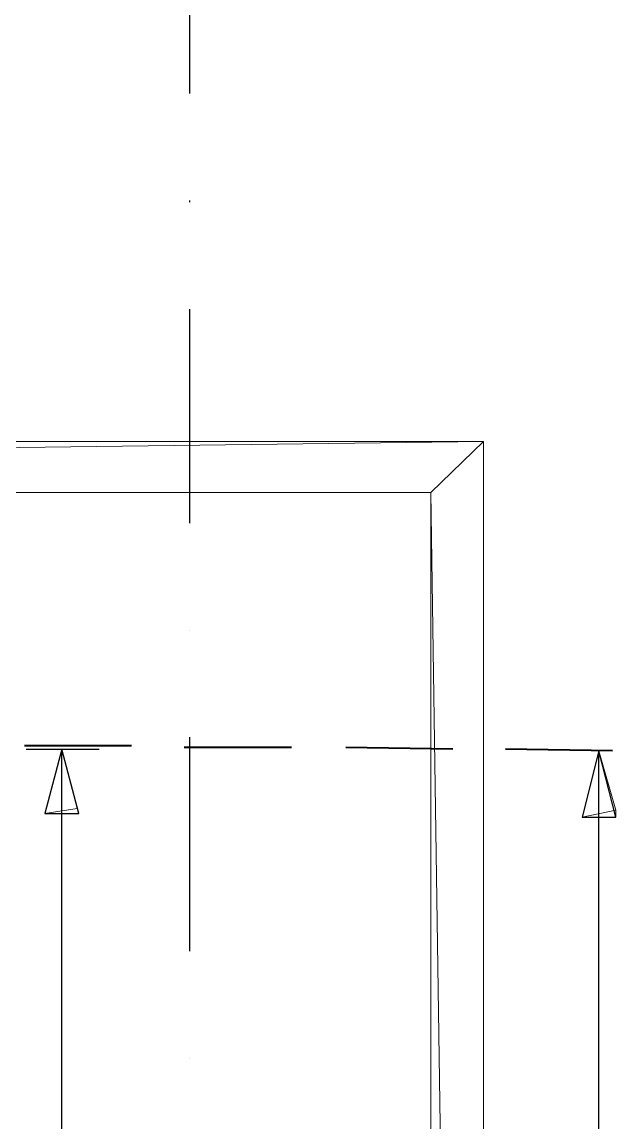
# Model space of a CAD drawing. Header units: inches. Extents: x 2 to 859, y 1 to 607.
# Drawn here: x 173.49 to 196.22, y 426.67 to 468.79 of the extents above; entities that cross this region are included whole.
import ezdxf

# ---------------------------------------------------------------- set-up
doc = ezdxf.new("R2010")
doc.units = ezdxf.units.IN
doc.header["$MEASUREMENT"] = 0
doc.layers.add('PDF_Geometry', color=7, linetype='Continuous', true_color=0x00b8b8)

msp = doc.modelspace()

# ---------------------------------------------------------------- linework, layer by layer
at = {"layer": 'PDF_Geometry', "color": 7, "lineweight": 25}
for points in [[(179.896, 476.46), (179.896, 466.054)], [(179.896, 461.957), (179.896, 461.892)], [(179.896, 457.794), (179.896, 449.6)], [(179.896, 445.502), (179.896, 445.502)], [(179.896, 441.405), (179.896, 433.211)], [(173.653, 440.95), (176.449, 440.95)], [(175.669, 438.479), (175.019, 440.95), (174.368, 438.479), (175.669, 438.479)], [(175.019, 399.067), (175.019, 440.95)], [(196.22, 438.349), (195.57, 440.885), (194.92, 438.349), (196.22, 438.349)], [(195.57, 400.823), (195.57, 440.885)], [(179.896, 429.113), (179.896, 429.113)]]:
    msp.add_lwpolyline(points, dxfattribs=at)
at = {"layer": 'PDF_Geometry', "color": 1, "lineweight": 0}
for points in [[(38.118, 452.721), (40.134, 450.77), (191.147, 452.721), (38.118, 452.721)], [(40.134, 450.77), (191.147, 452.721), (189.131, 450.77), (40.134, 450.77)], [(191.147, 452.721), (189.131, 450.77), (191.147, 314.195), (191.147, 452.721)], [(189.131, 450.77), (191.147, 314.195), (189.131, 316.211), (189.131, 450.77)]]:
    msp.add_lwpolyline(points, dxfattribs=at)
at = {"layer": 'PDF_Geometry', "color": 3, "lineweight": 40}
for points in [[(177.685, 441.08), (173.588, 441.08)], [(183.798, 441.015), (179.701, 441.015)], [(189.977, 440.95), (185.88, 441.015)], [(196.09, 440.885), (191.993, 440.95)]]:
    msp.add_lwpolyline(points, dxfattribs=at)
at = {"layer": 'PDF_Geometry', "color": 3, "lineweight": 0}
for points in [[(175.019, 440.95), (174.368, 438.479), (175.604, 438.674), (175.019, 440.95)], [(175.019, 440.95), (175.604, 438.674), (175.604, 438.674), (175.019, 440.95)], [(195.57, 440.885), (194.92, 438.349), (196.22, 438.609), (195.57, 440.885)], [(195.57, 440.885), (196.22, 438.609), (196.22, 438.609), (195.57, 440.885)], [(174.368, 438.479), (175.604, 438.674), (175.669, 438.479), (174.368, 438.479)], [(194.92, 438.349), (196.22, 438.609), (196.22, 438.349), (194.92, 438.349)]]:
    msp.add_lwpolyline(points, dxfattribs=at)

doc.saveas('drawing.dxf')
